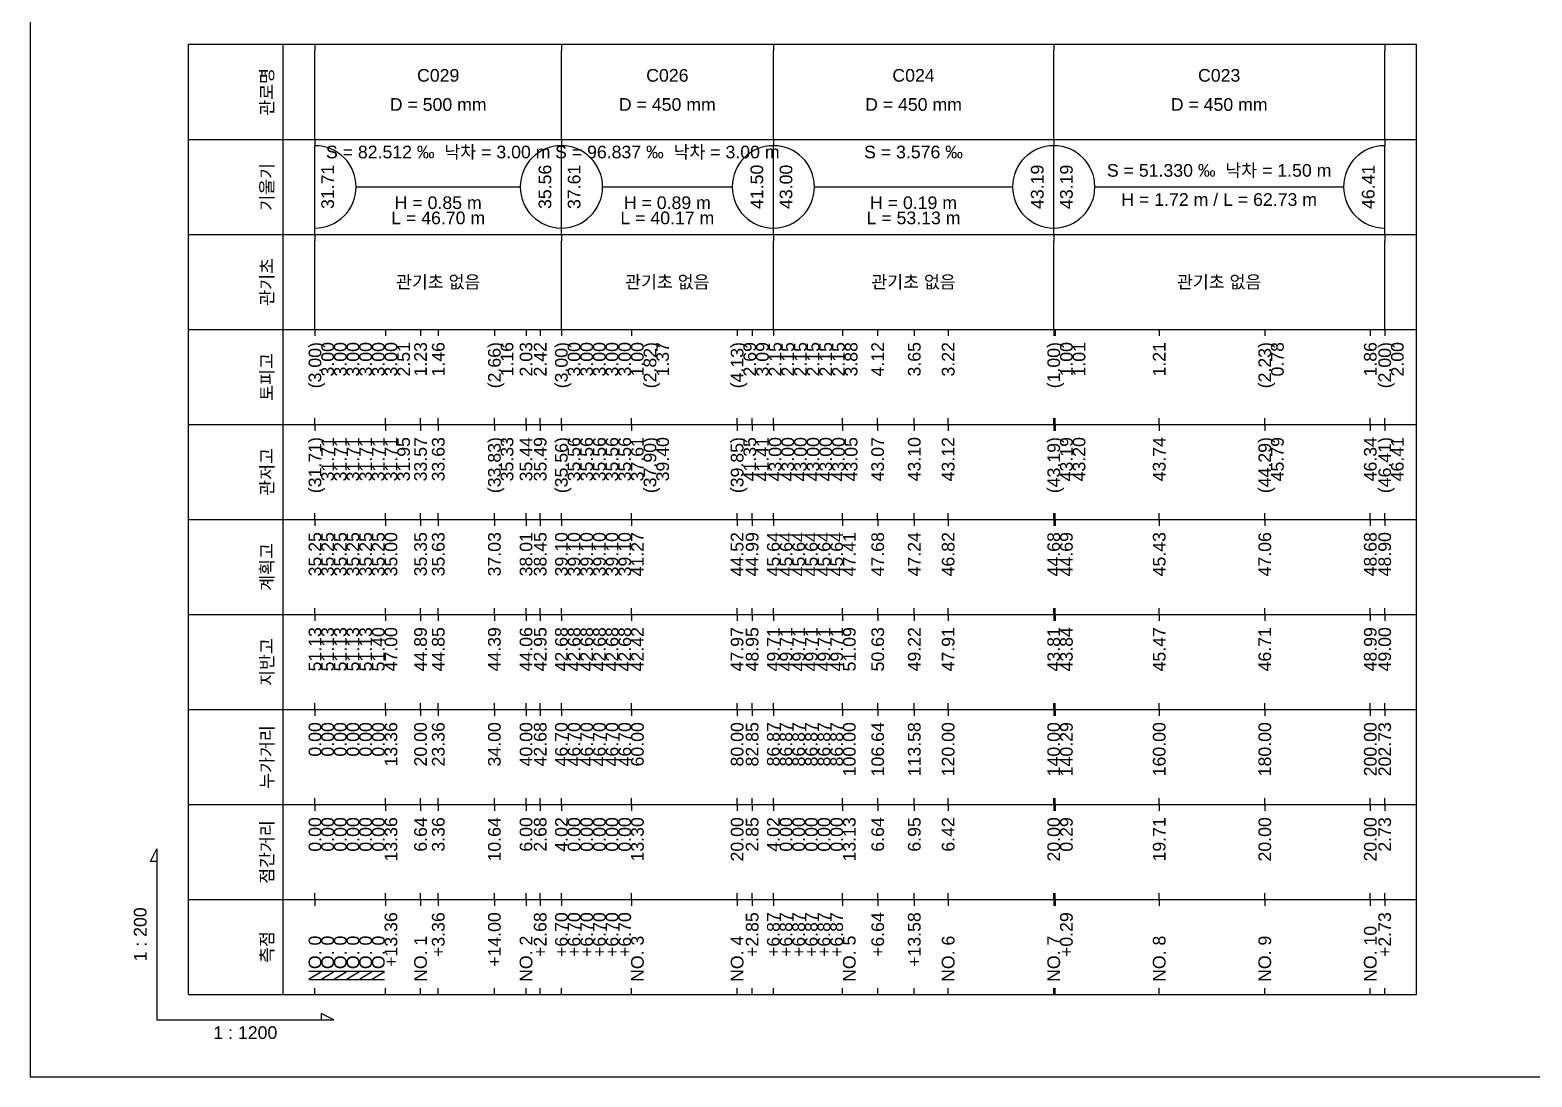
# Model space of a CAD drawing. Header units: millimetres. Extents: x -105495 to 3444, y -108190 to 2013.
# Drawn here: x 20 to 257.2, y -19964 to -19798.7 of the extents above; entities that cross this region are included whole.
import ezdxf
from ezdxf.enums import TextEntityAlignment as Align

# ---------------------------------------------------------------- set-up
doc = ezdxf.new("R2010")
doc.units = ezdxf.units.MM
for name, color, linetype in [('KZ_종단_도각', 7, 'Continuous'), ('KZ_종단_테이블문자', 7, 'Continuous'), ('KZ_종단_테이블선', 7, 'Continuous')]:
    doc.layers.add(name, color=color, linetype=linetype)
doc.styles.get("Standard").update_dxf_attribs({"font": 'arial.ttf'})

msp = doc.modelspace()

# ---------------------------------------------------------------- linework, layer by layer
at = {"layer": 'KZ_종단_도각'}
msp.add_lwpolyline([(20, -19964), (861, -19964), (861, -19370), (20, -19370)], close=True, dxfattribs=at)
at = {"layer": 'KZ_종단_테이블문자'}
for p, q in [((65, -19801), (65, -19802)), ((103.92, -19801), (103.92, -19802)), ((103.92, -19801), (103.92, -19802)), ((137.39, -19801), (137.39, -19802)), ((137.39, -19801), (137.39, -19802)), ((181.67, -19801), (181.67, -19802)), ((181.67, -19801), (181.67, -19802)), ((233.94, -19801), (233.94, -19802)), ((65, -19815), (65, -19802)), ((103.92, -19815), (103.92, -19802)), ((103.92, -19815), (103.92, -19802)), ((137.39, -19815), (137.39, -19802)), ((137.39, -19815), (137.39, -19802)), ((181.67, -19815), (181.67, -19802)), ((181.67, -19815), (181.67, -19802)), ((233.94, -19815), (233.94, -19802)), ((65, -19816), (65, -19815)), ((103.92, -19816), (103.92, -19815)), ((103.92, -19816), (103.92, -19815)), ((137.39, -19816), (137.39, -19815)), ((137.39, -19816), (137.39, -19815)), ((181.67, -19816), (181.67, -19815)), ((181.67, -19816), (181.67, -19815)), ((233.94, -19816), (233.94, -19815)), ((65, -19816), (65, -19817)), ((65, -19830), (65, -19817)), ((103.92, -19816), (103.92, -19817)), ((103.92, -19816), (103.92, -19817)), ((103.92, -19830), (103.92, -19817)), ((103.92, -19830), (103.92, -19817)), ((137.39, -19816), (137.39, -19817)), ((137.39, -19816), (137.39, -19817)), ((137.39, -19830), (137.39, -19817)), ((137.39, -19830), (137.39, -19817)), ((181.67, -19816), (181.67, -19817)), ((181.67, -19816), (181.67, -19817)), ((181.67, -19830), (181.67, -19817)), ((181.67, -19830), (181.67, -19817)), ((233.94, -19816), (233.94, -19817)), ((233.94, -19830), (233.94, -19817)), ((71.42, -19823.5), (97.5, -19823.5)), ((110.33, -19823.5), (130.97, -19823.5)), ((143.81, -19823.5), (175.25, -19823.5)), ((188.08, -19823.5), (227.52, -19823.5)), ((65, -19831), (65, -19830)), ((65, -19831), (65, -19832)), ((65, -19845), (65, -19832)), ((103.92, -19831), (103.92, -19830)), ((103.92, -19831), (103.92, -19830)), ((103.92, -19831), (103.92, -19832)), ((103.92, -19831), (103.92, -19832)), ((103.92, -19845), (103.92, -19832)), ((103.92, -19845), (103.92, -19832)), ((137.39, -19831), (137.39, -19830)), ((137.39, -19831), (137.39, -19830)), ((137.39, -19831), (137.39, -19832)), ((137.39, -19831), (137.39, -19832)), ((137.39, -19845), (137.39, -19832)), ((137.39, -19845), (137.39, -19832)), ((181.67, -19831), (181.67, -19830)), ((181.67, -19831), (181.67, -19830)), ((181.67, -19831), (181.67, -19832)), ((181.67, -19831), (181.67, -19832)), ((181.67, -19845), (181.67, -19832)), ((181.67, -19845), (181.67, -19832)), ((233.94, -19831), (233.94, -19830)), ((233.94, -19831), (233.94, -19832)), ((233.94, -19845), (233.94, -19832)), ((65, -19846), (65, -19845)), ((103.92, -19846), (103.92, -19845)), ((103.92, -19846), (103.92, -19845)), ((137.39, -19846), (137.39, -19845)), ((137.39, -19846), (137.39, -19845)), ((181.67, -19846), (181.67, -19845)), ((181.67, -19846), (181.67, -19845)), ((233.94, -19846), (233.94, -19845))]:
    msp.add_line(p, q, dxfattribs=at)
for centre, start, end in [((65, -19823.5), 270, 90), ((103.92, -19823.5), 90, 270), ((103.92, -19823.5), 270, 90), ((137.39, -19823.5), 90, 270), ((137.39, -19823.5), 270, 90), ((181.67, -19823.5), 90, 270), ((181.67, -19823.5), 270, 90), ((233.94, -19823.5), 90, 270)]:
    msp.add_arc(centre, 6.5, start, end, dxfattribs=at)
at = {"layer": 'KZ_종단_테이블선'}
for p, q in [((45, -19816), (45, -19801)), ((45, -19801), (238.94, -19801)), ((60, -19816), (60, -19801)), ((238.94, -19816), (238.94, -19801)), ((45, -19831), (45, -19816)), ((45, -19816), (238.94, -19816)), ((60, -19831), (60, -19816)), ((238.94, -19831), (238.94, -19816)), ((45, -19846), (45, -19831)), ((45, -19831), (238.94, -19831)), ((60, -19846), (60, -19831)), ((238.94, -19846), (238.94, -19831)), ((45, -19861), (45, -19846)), ((45, -19846), (238.94, -19846)), ((60, -19861), (60, -19846)), ((65, -19846), (65, -19847)), ((65, -19846), (65, -19847)), ((65, -19846), (65, -19847)), ((65, -19846), (65, -19847)), ((65, -19846), (65, -19847)), ((65, -19846), (65, -19847)), ((76.13, -19846), (76.13, -19847)), ((81.67, -19846), (81.67, -19847)), ((84.47, -19846), (84.47, -19847)), ((93.33, -19846), (93.33, -19847)), ((98.33, -19846), (98.33, -19847)), ((100.57, -19846), (100.57, -19847)), ((103.91, -19846), (103.91, -19847)), ((103.91, -19846), (103.91, -19847)), ((103.91, -19846), (103.91, -19847)), ((103.91, -19846), (103.91, -19847)), ((103.91, -19846), (103.91, -19847)), ((103.92, -19846), (103.92, -19847)), ((115, -19846), (115, -19847)), ((131.67, -19846), (131.67, -19847)), ((134.04, -19846), (134.04, -19847)), ((137.39, -19846), (137.39, -19847)), ((137.39, -19846), (137.39, -19847)), ((137.39, -19846), (137.39, -19847)), ((137.39, -19846), (137.39, -19847)), ((137.39, -19846), (137.39, -19847)), ((137.39, -19846), (137.39, -19847)), ((148.33, -19846), (148.33, -19847)), ((153.86, -19846), (153.86, -19847)), ((159.65, -19846), (159.65, -19847)), ((165, -19846), (165, -19847)), ((181.67, -19846), (181.67, -19847)), ((181.9, -19846), (181.9, -19847)), ((198.33, -19846), (198.33, -19847)), ((215, -19846), (215, -19847)), ((231.67, -19846), (231.67, -19847)), ((233.94, -19846), (233.94, -19847)), ((238.94, -19861), (238.94, -19846)), ((65, -19861), (65, -19860)), ((65, -19861), (65, -19860)), ((65, -19861), (65, -19860)), ((65, -19861), (65, -19860)), ((65, -19861), (65, -19860)), ((65, -19861), (65, -19860)), ((76.13, -19861), (76.13, -19860)), ((81.67, -19861), (81.67, -19860)), ((84.47, -19861), (84.47, -19860)), ((93.33, -19861), (93.33, -19860)), ((98.33, -19861), (98.33, -19860)), ((100.57, -19861), (100.57, -19860)), ((103.91, -19861), (103.91, -19860)), ((103.91, -19861), (103.91, -19860)), ((103.91, -19861), (103.91, -19860)), ((103.91, -19861), (103.91, -19860)), ((103.91, -19861), (103.91, -19860)), ((103.92, -19861), (103.92, -19860)), ((115, -19861), (115, -19860)), ((131.67, -19861), (131.67, -19860)), ((134.04, -19861), (134.04, -19860)), ((137.39, -19861), (137.39, -19860)), ((137.39, -19861), (137.39, -19860)), ((137.39, -19861), (137.39, -19860)), ((137.39, -19861), (137.39, -19860)), ((137.39, -19861), (137.39, -19860)), ((137.39, -19861), (137.39, -19860)), ((148.33, -19861), (148.33, -19860)), ((153.86, -19861), (153.86, -19860)), ((159.65, -19861), (159.65, -19860)), ((165, -19861), (165, -19860)), ((181.67, -19861), (181.67, -19860)), ((181.9, -19861), (181.9, -19860)), ((198.33, -19861), (198.33, -19860)), ((215, -19861), (215, -19860)), ((231.67, -19861), (231.67, -19860)), ((233.94, -19861), (233.94, -19860)), ((45, -19876), (45, -19861)), ((45, -19861), (238.94, -19861)), ((60, -19876), (60, -19861)), ((65, -19861), (65, -19862)), ((65, -19861), (65, -19862)), ((65, -19861), (65, -19862)), ((65, -19861), (65, -19862)), ((65, -19861), (65, -19862)), ((65, -19861), (65, -19862)), ((76.13, -19861), (76.13, -19862)), ((81.67, -19861), (81.67, -19862)), ((84.47, -19861), (84.47, -19862)), ((93.33, -19861), (93.33, -19862)), ((98.33, -19861), (98.33, -19862)), ((100.57, -19861), (100.57, -19862)), ((103.91, -19861), (103.91, -19862)), ((103.91, -19861), (103.91, -19862)), ((103.91, -19861), (103.91, -19862)), ((103.91, -19861), (103.91, -19862)), ((103.91, -19861), (103.91, -19862)), ((103.92, -19861), (103.92, -19862)), ((115, -19861), (115, -19862)), ((131.67, -19861), (131.67, -19862)), ((134.04, -19861), (134.04, -19862)), ((137.39, -19861), (137.39, -19862)), ((137.39, -19861), (137.39, -19862)), ((137.39, -19861), (137.39, -19862)), ((137.39, -19861), (137.39, -19862)), ((137.39, -19861), (137.39, -19862)), ((137.39, -19861), (137.39, -19862)), ((148.33, -19861), (148.33, -19862)), ((153.86, -19861), (153.86, -19862)), ((159.65, -19861), (159.65, -19862)), ((165, -19861), (165, -19862)), ((181.67, -19861), (181.67, -19862)), ((181.9, -19861), (181.9, -19862)), ((198.33, -19861), (198.33, -19862)), ((215, -19861), (215, -19862)), ((231.67, -19861), (231.67, -19862)), ((233.94, -19861), (233.94, -19862)), ((238.94, -19876), (238.94, -19861)), ((65, -19876), (65, -19875)), ((65, -19876), (65, -19875)), ((65, -19876), (65, -19875)), ((65, -19876), (65, -19875)), ((65, -19876), (65, -19875)), ((65, -19876), (65, -19875)), ((76.13, -19876), (76.13, -19875)), ((81.67, -19876), (81.67, -19875)), ((84.47, -19876), (84.47, -19875)), ((93.33, -19876), (93.33, -19875)), ((98.33, -19876), (98.33, -19875)), ((100.57, -19876), (100.57, -19875)), ((103.91, -19876), (103.91, -19875)), ((103.91, -19876), (103.91, -19875)), ((103.91, -19876), (103.91, -19875)), ((103.91, -19876), (103.91, -19875)), ((103.91, -19876), (103.91, -19875)), ((103.92, -19876), (103.92, -19875)), ((115, -19876), (115, -19875)), ((131.67, -19876), (131.67, -19875)), ((134.04, -19876), (134.04, -19875)), ((137.39, -19876), (137.39, -19875)), ((137.39, -19876), (137.39, -19875)), ((137.39, -19876), (137.39, -19875)), ((137.39, -19876), (137.39, -19875)), ((137.39, -19876), (137.39, -19875)), ((137.39, -19876), (137.39, -19875)), ((148.33, -19876), (148.33, -19875)), ((153.86, -19876), (153.86, -19875)), ((159.65, -19876), (159.65, -19875)), ((165, -19876), (165, -19875)), ((181.67, -19876), (181.67, -19875)), ((181.9, -19876), (181.9, -19875)), ((198.33, -19876), (198.33, -19875)), ((215, -19876), (215, -19875)), ((231.67, -19876), (231.67, -19875)), ((233.94, -19876), (233.94, -19875)), ((45, -19891), (45, -19876)), ((45, -19876), (238.94, -19876)), ((60, -19891), (60, -19876)), ((65, -19876), (65, -19877)), ((65, -19876), (65, -19877)), ((65, -19876), (65, -19877)), ((65, -19876), (65, -19877)), ((65, -19876), (65, -19877)), ((65, -19876), (65, -19877)), ((76.13, -19876), (76.13, -19877)), ((81.67, -19876), (81.67, -19877)), ((84.47, -19876), (84.47, -19877)), ((93.33, -19876), (93.33, -19877)), ((98.33, -19876), (98.33, -19877)), ((100.57, -19876), (100.57, -19877)), ((103.92, -19876), (103.92, -19877)), ((103.92, -19876), (103.92, -19877)), ((103.92, -19876), (103.92, -19877)), ((103.92, -19876), (103.92, -19877)), ((103.92, -19876), (103.92, -19877)), ((103.92, -19876), (103.92, -19877)), ((115, -19876), (115, -19877)), ((131.67, -19876), (131.67, -19877)), ((134.04, -19876), (134.04, -19877)), ((137.39, -19876), (137.39, -19877)), ((137.39, -19876), (137.39, -19877)), ((137.39, -19876), (137.39, -19877)), ((137.39, -19876), (137.39, -19877)), ((137.39, -19876), (137.39, -19877)), ((137.39, -19876), (137.39, -19877)), ((148.33, -19876), (148.33, -19877)), ((153.87, -19876), (153.87, -19877)), ((159.65, -19876), (159.65, -19877)), ((165, -19876), (165, -19877)), ((181.67, -19876), (181.67, -19877)), ((181.91, -19876), (181.91, -19877)), ((198.33, -19876), (198.33, -19877)), ((215, -19876), (215, -19877)), ((231.67, -19876), (231.67, -19877)), ((233.94, -19876), (233.94, -19877)), ((238.94, -19891), (238.94, -19876)), ((45, -19906), (45, -19891)), ((45, -19891), (238.94, -19891)), ((60, -19906), (60, -19891)), ((65, -19891), (65, -19890)), ((65, -19891), (65, -19890)), ((65, -19891), (65, -19890)), ((65, -19891), (65, -19890)), ((65, -19891), (65, -19890)), ((65, -19891), (65, -19890)), ((65, -19891), (65, -19892)), ((65, -19891), (65, -19892)), ((65, -19891), (65, -19892)), ((65, -19891), (65, -19892)), ((65, -19891), (65, -19892)), ((65, -19891), (65, -19892)), ((76.13, -19891), (76.13, -19890)), ((76.13, -19891), (76.13, -19892)), ((81.67, -19891), (81.67, -19890)), ((81.67, -19891), (81.67, -19892)), ((84.47, -19891), (84.47, -19890)), ((84.47, -19891), (84.47, -19892)), ((93.33, -19891), (93.33, -19890)), ((93.33, -19891), (93.33, -19892)), ((98.33, -19891), (98.33, -19890)), ((98.33, -19891), (98.33, -19892)), ((100.57, -19891), (100.57, -19890)), ((100.57, -19891), (100.57, -19892)), ((103.92, -19891), (103.92, -19890)), ((103.92, -19891), (103.92, -19890)), ((103.92, -19891), (103.92, -19890)), ((103.92, -19891), (103.92, -19890)), ((103.92, -19891), (103.92, -19890)), ((103.92, -19891), (103.92, -19890)), ((103.92, -19891), (103.92, -19892)), ((103.92, -19891), (103.92, -19892)), ((103.92, -19891), (103.92, -19892)), ((103.92, -19891), (103.92, -19892)), ((103.92, -19891), (103.92, -19892)), ((103.92, -19891), (103.92, -19892)), ((115, -19891), (115, -19890)), ((115, -19891), (115, -19892)), ((131.67, -19891), (131.67, -19890)), ((131.67, -19891), (131.67, -19892)), ((134.04, -19891), (134.04, -19890)), ((134.04, -19891), (134.04, -19892)), ((137.39, -19891), (137.39, -19890)), ((137.39, -19891), (137.39, -19890)), ((137.39, -19891), (137.39, -19890)), ((137.39, -19891), (137.39, -19890)), ((137.39, -19891), (137.39, -19890)), ((137.39, -19891), (137.39, -19890)), ((137.39, -19891), (137.39, -19892)), ((137.39, -19891), (137.39, -19892)), ((137.39, -19891), (137.39, -19892)), ((137.39, -19891), (137.39, -19892)), ((137.39, -19891), (137.39, -19892)), ((137.39, -19891), (137.39, -19892)), ((148.33, -19891), (148.33, -19890)), ((148.33, -19891), (148.33, -19892)), ((153.87, -19891), (153.87, -19890)), ((153.87, -19891), (153.87, -19892)), ((159.65, -19891), (159.65, -19890)), ((159.65, -19891), (159.65, -19892)), ((165, -19891), (165, -19890)), ((165, -19891), (165, -19892)), ((181.67, -19891), (181.67, -19890)), ((181.67, -19891), (181.67, -19892)), ((181.91, -19891), (181.91, -19890)), ((181.91, -19891), (181.91, -19892)), ((198.33, -19891), (198.33, -19890)), ((198.33, -19891), (198.33, -19892)), ((215, -19891), (215, -19890)), ((215, -19891), (215, -19892)), ((231.67, -19891), (231.67, -19890)), ((231.67, -19891), (231.67, -19892)), ((233.94, -19891), (233.94, -19890)), ((233.94, -19891), (233.94, -19892)), ((238.94, -19906), (238.94, -19891)), ((65, -19906), (65, -19905)), ((65, -19906), (65, -19905)), ((65, -19906), (65, -19905)), ((65, -19906), (65, -19905)), ((65, -19906), (65, -19905)), ((65, -19906), (65, -19905)), ((76.13, -19906), (76.13, -19905)), ((81.67, -19906), (81.67, -19905)), ((84.47, -19906), (84.47, -19905)), ((93.33, -19906), (93.33, -19905)), ((98.33, -19906), (98.33, -19905)), ((100.57, -19906), (100.57, -19905)), ((103.92, -19906), (103.92, -19905)), ((103.92, -19906), (103.92, -19905)), ((103.92, -19906), (103.92, -19905)), ((103.92, -19906), (103.92, -19905)), ((103.92, -19906), (103.92, -19905)), ((103.92, -19906), (103.92, -19905)), ((115, -19906), (115, -19905)), ((131.67, -19906), (131.67, -19905)), ((134.04, -19906), (134.04, -19905)), ((137.39, -19906), (137.39, -19905)), ((137.39, -19906), (137.39, -19905)), ((137.39, -19906), (137.39, -19905)), ((137.39, -19906), (137.39, -19905)), ((137.39, -19906), (137.39, -19905)), ((137.39, -19906), (137.39, -19905)), ((148.33, -19906), (148.33, -19905)), ((153.87, -19906), (153.87, -19905)), ((159.65, -19906), (159.65, -19905)), ((165, -19906), (165, -19905)), ((181.67, -19906), (181.67, -19905)), ((181.91, -19906), (181.91, -19905)), ((198.33, -19906), (198.33, -19905)), ((215, -19906), (215, -19905)), ((231.67, -19906), (231.67, -19905)), ((233.94, -19906), (233.94, -19905)), ((45, -19921), (45, -19906)), ((45, -19906), (238.94, -19906)), ((60, -19921), (60, -19906)), ((65, -19906), (65, -19907)), ((65, -19906), (65, -19907)), ((65, -19906), (65, -19907)), ((65, -19906), (65, -19907)), ((65, -19906), (65, -19907)), ((65, -19906), (65, -19907)), ((76.13, -19906), (76.13, -19907)), ((81.67, -19906), (81.67, -19907)), ((84.47, -19906), (84.47, -19907)), ((93.33, -19906), (93.33, -19907)), ((98.33, -19906), (98.33, -19907)), ((100.57, -19906), (100.57, -19907)), ((103.92, -19906), (103.92, -19907)), ((103.92, -19906), (103.92, -19907)), ((103.92, -19906), (103.92, -19907)), ((103.92, -19906), (103.92, -19907)), ((103.92, -19906), (103.92, -19907)), ((103.92, -19906), (103.92, -19907)), ((115, -19906), (115, -19907)), ((131.67, -19906), (131.67, -19907)), ((134.04, -19906), (134.04, -19907)), ((137.39, -19906), (137.39, -19907)), ((137.39, -19906), (137.39, -19907)), ((137.39, -19906), (137.39, -19907)), ((137.39, -19906), (137.39, -19907)), ((137.39, -19906), (137.39, -19907)), ((137.39, -19906), (137.39, -19907)), ((148.33, -19906), (148.33, -19907)), ((153.87, -19906), (153.87, -19907)), ((159.65, -19906), (159.65, -19907)), ((165, -19906), (165, -19907)), ((181.67, -19906), (181.67, -19907)), ((181.91, -19906), (181.91, -19907)), ((198.33, -19906), (198.33, -19907)), ((215, -19906), (215, -19907)), ((231.67, -19906), (231.67, -19907)), ((233.94, -19906), (233.94, -19907)), ((238.94, -19921), (238.94, -19906)), ((65, -19921), (65, -19920)), ((65, -19921), (65, -19920)), ((65, -19921), (65, -19920)), ((65, -19921), (65, -19920)), ((65, -19921), (65, -19920)), ((65, -19921), (65, -19920)), ((76.13, -19921), (76.13, -19920)), ((81.67, -19921), (81.67, -19920)), ((84.47, -19921), (84.47, -19920)), ((93.33, -19921), (93.33, -19920)), ((98.33, -19921), (98.33, -19920)), ((100.57, -19921), (100.57, -19920)), ((103.92, -19921), (103.92, -19920)), ((103.92, -19921), (103.92, -19920)), ((103.92, -19921), (103.92, -19920)), ((103.92, -19921), (103.92, -19920)), ((103.92, -19921), (103.92, -19920)), ((103.92, -19921), (103.92, -19920)), ((115, -19921), (115, -19920)), ((131.67, -19921), (131.67, -19920)), ((134.04, -19921), (134.04, -19920)), ((137.39, -19921), (137.39, -19920)), ((137.39, -19921), (137.39, -19920)), ((137.39, -19921), (137.39, -19920)), ((137.39, -19921), (137.39, -19920)), ((137.39, -19921), (137.39, -19920)), ((137.39, -19921), (137.39, -19920)), ((148.33, -19921), (148.33, -19920)), ((153.87, -19921), (153.87, -19920)), ((159.65, -19921), (159.65, -19920)), ((165, -19921), (165, -19920)), ((181.67, -19921), (181.67, -19920)), ((181.91, -19921), (181.91, -19920)), ((198.33, -19921), (198.33, -19920)), ((215, -19921), (215, -19920)), ((231.67, -19921), (231.67, -19920)), ((233.94, -19921), (233.94, -19920)), ((45, -19936), (45, -19921)), ((45, -19921), (238.94, -19921)), ((60, -19936), (60, -19921)), ((65, -19921), (65, -19922)), ((65, -19921), (65, -19922)), ((65, -19921), (65, -19922)), ((65, -19921), (65, -19922)), ((65, -19921), (65, -19922)), ((65, -19921), (65, -19922)), ((76.13, -19921), (76.13, -19922)), ((81.67, -19921), (81.67, -19922)), ((84.47, -19921), (84.47, -19922)), ((93.33, -19921), (93.33, -19922)), ((98.33, -19921), (98.33, -19922)), ((100.57, -19921), (100.57, -19922)), ((103.92, -19921), (103.92, -19922)), ((103.92, -19921), (103.92, -19922)), ((103.92, -19921), (103.92, -19922)), ((103.92, -19921), (103.92, -19922)), ((103.92, -19921), (103.92, -19922)), ((103.92, -19921), (103.92, -19922)), ((115, -19921), (115, -19922)), ((131.67, -19921), (131.67, -19922)), ((134.04, -19921), (134.04, -19922)), ((137.39, -19921), (137.39, -19922)), ((137.39, -19921), (137.39, -19922)), ((137.39, -19921), (137.39, -19922)), ((137.39, -19921), (137.39, -19922)), ((137.39, -19921), (137.39, -19922)), ((137.39, -19921), (137.39, -19922)), ((148.33, -19921), (148.33, -19922)), ((153.87, -19921), (153.87, -19922)), ((159.65, -19921), (159.65, -19922)), ((165, -19921), (165, -19922)), ((181.67, -19921), (181.67, -19922)), ((181.91, -19921), (181.91, -19922)), ((198.33, -19921), (198.33, -19922)), ((215, -19921), (215, -19922)), ((231.67, -19921), (231.67, -19922)), ((233.94, -19921), (233.94, -19922)), ((238.94, -19936), (238.94, -19921)), ((45, -19951), (45, -19936)), ((45, -19936), (238.94, -19936)), ((60, -19951), (60, -19936)), ((65, -19936), (65, -19935)), ((65, -19936), (65, -19935)), ((65, -19936), (65, -19935)), ((65, -19936), (65, -19935)), ((65, -19936), (65, -19935)), ((65, -19936), (65, -19935)), ((65, -19936), (65, -19937)), ((65, -19936), (65, -19937)), ((65, -19936), (65, -19937)), ((65, -19936), (65, -19937)), ((65, -19936), (65, -19937)), ((65, -19936), (65, -19937)), ((76.13, -19936), (76.13, -19935)), ((76.13, -19936), (76.13, -19937)), ((81.67, -19936), (81.67, -19935)), ((81.67, -19936), (81.67, -19937)), ((84.47, -19936), (84.47, -19935)), ((84.47, -19936), (84.47, -19937)), ((93.33, -19936), (93.33, -19935)), ((93.33, -19936), (93.33, -19937)), ((98.33, -19936), (98.33, -19935)), ((98.33, -19936), (98.33, -19937)), ((100.57, -19936), (100.57, -19935)), ((100.57, -19936), (100.57, -19937)), ((103.92, -19936), (103.92, -19935)), ((103.92, -19936), (103.92, -19935)), ((103.92, -19936), (103.92, -19935)), ((103.92, -19936), (103.92, -19935)), ((103.92, -19936), (103.92, -19935)), ((103.92, -19936), (103.92, -19935)), ((103.92, -19936), (103.92, -19937)), ((103.92, -19936), (103.92, -19937)), ((103.92, -19936), (103.92, -19937)), ((103.92, -19936), (103.92, -19937)), ((103.92, -19936), (103.92, -19937)), ((103.92, -19936), (103.92, -19937)), ((115, -19936), (115, -19935)), ((115, -19936), (115, -19937)), ((131.67, -19936), (131.67, -19935)), ((131.67, -19936), (131.67, -19937)), ((134.04, -19936), (134.04, -19935)), ((134.04, -19936), (134.04, -19937)), ((137.39, -19936), (137.39, -19935)), ((137.39, -19936), (137.39, -19935)), ((137.39, -19936), (137.39, -19935)), ((137.39, -19936), (137.39, -19935)), ((137.39, -19936), (137.39, -19935)), ((137.39, -19936), (137.39, -19935)), ((137.39, -19936), (137.39, -19937)), ((137.39, -19936), (137.39, -19937)), ((137.39, -19936), (137.39, -19937)), ((137.39, -19936), (137.39, -19937)), ((137.39, -19936), (137.39, -19937)), ((137.39, -19936), (137.39, -19937)), ((148.33, -19936), (148.33, -19935)), ((148.33, -19936), (148.33, -19937)), ((153.87, -19936), (153.87, -19935)), ((153.87, -19936), (153.87, -19937)), ((159.65, -19936), (159.65, -19935)), ((159.65, -19936), (159.65, -19937)), ((165, -19936), (165, -19935)), ((165, -19936), (165, -19937)), ((181.67, -19936), (181.67, -19935)), ((181.67, -19936), (181.67, -19937)), ((181.91, -19936), (181.91, -19935)), ((181.91, -19936), (181.91, -19937)), ((198.33, -19936), (198.33, -19935)), ((198.33, -19936), (198.33, -19937)), ((215, -19936), (215, -19935)), ((215, -19936), (215, -19937)), ((231.67, -19936), (231.67, -19935)), ((231.67, -19936), (231.67, -19937)), ((233.94, -19936), (233.94, -19935)), ((233.94, -19936), (233.94, -19937)), ((238.94, -19951), (238.94, -19936)), ((65, -19951), (65, -19950)), ((65, -19951), (65, -19950)), ((65, -19951), (65, -19950)), ((65, -19951), (65, -19950)), ((65, -19951), (65, -19950)), ((65, -19951), (65, -19950)), ((76.13, -19951), (76.13, -19950)), ((81.67, -19951), (81.67, -19950)), ((84.47, -19951), (84.47, -19950)), ((93.33, -19951), (93.33, -19950)), ((98.33, -19951), (98.33, -19950)), ((100.57, -19951), (100.57, -19950)), ((103.92, -19951), (103.92, -19950)), ((103.92, -19951), (103.92, -19950)), ((103.92, -19951), (103.92, -19950)), ((103.92, -19951), (103.92, -19950)), ((103.92, -19951), (103.92, -19950)), ((103.92, -19951), (103.92, -19950)), ((115, -19951), (115, -19950)), ((131.67, -19951), (131.67, -19950)), ((134.04, -19951), (134.04, -19950)), ((137.39, -19951), (137.39, -19950)), ((137.39, -19951), (137.39, -19950)), ((137.39, -19951), (137.39, -19950)), ((137.39, -19951), (137.39, -19950)), ((137.39, -19951), (137.39, -19950)), ((137.39, -19951), (137.39, -19950)), ((148.33, -19951), (148.33, -19950)), ((153.87, -19951), (153.87, -19950)), ((159.65, -19951), (159.65, -19950)), ((165, -19951), (165, -19950)), ((181.67, -19951), (181.67, -19950)), ((181.91, -19951), (181.91, -19950)), ((198.33, -19951), (198.33, -19950)), ((215, -19951), (215, -19950)), ((231.67, -19951), (231.67, -19950)), ((233.94, -19951), (233.94, -19950)), ((45, -19951), (238.94, -19951))]:
    msp.add_line(p, q, dxfattribs=at)
msp.add_lwpolyline([(40, -19930), (39, -19930), (40, -19928), (40, -19955), (68, -19955), (66, -19954), (66, -19955)], dxfattribs=at)

# ---------------------------------------------------------------- texts
at = {"layer": 'KZ_종단_테이블문자'}
for s, p in [('C029', (84.46, -19807.5)), ('C026', (120.65, -19807.5)), ('C024', (159.53, -19807.5)), ('C023', (207.8, -19807.5)), ('S = 51.330 ‰  낙차 = 1.50 m', (207.8, -19822.5)), ('H = 0.85 m', (84.46, -19827.6)), ('H = 0.89 m', (120.65, -19827.6)), ('H = 0.19 m', (159.53, -19827.6)), ('L = 46.70 m', (84.46, -19830)), ('L = 40.17 m', (120.65, -19830)), ('L = 53.13 m', (159.53, -19830))]:
    msp.add_text(s, height=2, dxfattribs=at).set_placement(p, align=Align.BOTTOM_CENTER)
for s, p in [('D = 500 mm', (84.46, -19809.5)), ('D = 450 mm', (120.65, -19809.5)), ('D = 450 mm', (159.53, -19809.5)), ('D = 450 mm', (207.8, -19809.5)), ('S = 82.512 ‰  낙차 = 3.00 m', (84.46, -19817)), ('S = 96.837 ‰  낙차 = 3.00 m', (120.65, -19817)), ('S = 3.576 ‰', (159.53, -19817)), ('H = 1.72 m / L = 62.73 m', (207.8, -19824.5))]:
    msp.add_text(s, height=2, dxfattribs=at).set_placement(p, align=Align.TOP_CENTER)
for s, p in [('31.71', (66, -19823.5)), ('37.61', (104.92, -19823.5)), ('43.00', (138.39, -19823.5)), ('43.19', (182.67, -19823.5))]:
    msp.add_text(s, height=2, rotation=90, dxfattribs=at).set_placement(p, align=Align.TOP_CENTER)
for s, p in [('35.56', (102.92, -19823.5)), ('41.50', (136.39, -19823.5)), ('43.19', (180.67, -19823.5)), ('46.41', (232.94, -19823.5))]:
    msp.add_text(s, height=2, rotation=90, dxfattribs=at).set_placement(p, align=Align.BOTTOM_CENTER)
for p in [(84.46, -19838.5), (120.65, -19838.5), (159.53, -19838.5), (207.8, -19838.5)]:
    msp.add_text('관기초 없음', height=2, dxfattribs=at).set_placement(p, align=Align.MIDDLE_CENTER)
for s, p in [('(3.00)', (65, -19848)), ('3.00', (67, -19848)), ('3.00', (69, -19848)), ('3.00', (71, -19848)), ('3.00', (73, -19848)), ('3.00', (75, -19848)), ('3.00', (77, -19848)), ('2.51', (79, -19848)), ('1.23', (81.67, -19848)), ('1.46', (84.47, -19848)), ('(2.66)', (93.33, -19848)), ('1.16', (95.33, -19848)), ('2.03', (98.33, -19848)), ('2.42', (100.57, -19848)), ('(3.00)', (103.91, -19848)), ('3.00', (105.91, -19848)), ('3.00', (107.91, -19848)), ('3.00', (109.91, -19848)), ('3.00', (111.91, -19848)), ('3.00', (113.91, -19848)), ('1.00', (115.91, -19848)), ('(2.82)', (117.91, -19848)), ('1.37', (119.91, -19848)), ('(4.13)', (131.67, -19848)), ('2.69', (133.67, -19848)), ('3.09', (135.67, -19848)), ('2.15', (137.67, -19848)), ('2.15', (139.67, -19848)), ('2.15', (141.67, -19848)), ('2.15', (143.67, -19848)), ('2.15', (145.67, -19848)), ('2.15', (147.67, -19848)), ('3.88', (149.67, -19848)), ('4.12', (153.86, -19848)), ('3.65', (159.65, -19848)), ('3.22', (165, -19848)), ('(1.00)', (181.67, -19848)), ('1.00', (183.67, -19848)), ('1.01', (185.67, -19848)), ('1.21', (198.33, -19848)), ('(2.23)', (215, -19848)), ('0.78', (217, -19848)), ('1.86', (231.67, -19848)), ('(2.00)', (233.94, -19848)), ('2.00', (235.94, -19848)), ('(31.71)', (65, -19863)), ('31.71', (67, -19863)), ('31.71', (69, -19863)), ('31.71', (71, -19863)), ('31.71', (73, -19863)), ('31.71', (75, -19863)), ('31.71', (77, -19863)), ('31.95', (79, -19863)), ('33.57', (81.67, -19863)), ('33.63', (84.47, -19863)), ('(33.83)', (93.33, -19863)), ('35.33', (95.33, -19863)), ('35.44', (98.33, -19863)), ('35.49', (100.57, -19863)), ('(35.56)', (103.91, -19863)), ('35.56', (105.91, -19863)), ('35.56', (107.91, -19863)), ('35.56', (109.91, -19863)), ('35.56', (111.91, -19863)), ('35.56', (113.91, -19863)), ('37.61', (115.91, -19863)), ('(37.90)', (117.91, -19863)), ('39.40', (119.91, -19863)), ('(39.85)', (131.67, -19863)), ('41.35', (133.67, -19863)), ('41.41', (135.67, -19863)), ('43.00', (137.67, -19863)), ('43.00', (139.67, -19863)), ('43.00', (141.67, -19863)), ('43.00', (143.67, -19863)), ('43.00', (145.67, -19863)), ('43.00', (147.67, -19863)), ('43.05', (149.67, -19863)), ('43.07', (153.86, -19863)), ('43.10', (159.65, -19863)), ('43.12', (165, -19863)), ('(43.19)', (181.67, -19863)), ('43.19', (183.67, -19863)), ('43.20', (185.67, -19863)), ('43.74', (198.33, -19863)), ('(44.29)', (215, -19863)), ('45.79', (217, -19863)), ('46.34', (231.67, -19863)), ('(46.41)', (233.94, -19863)), ('46.41', (235.94, -19863)), ('35.25', (65, -19878)), ('35.25', (67, -19878)), ('35.25', (69, -19878)), ('35.25', (71, -19878)), ('35.25', (73, -19878)), ('35.25', (75, -19878)), ('35.00', (77, -19878)), ('35.35', (81.67, -19878)), ('35.63', (84.47, -19878)), ('37.03', (93.33, -19878)), ('38.01', (98.33, -19878)), ('38.45', (100.57, -19878)), ('39.10', (103.92, -19878)), ('39.10', (105.92, -19878)), ('39.10', (107.92, -19878)), ('39.10', (109.92, -19878)), ('39.10', (111.92, -19878)), ('39.10', (113.92, -19878)), ('41.27', (115.92, -19878)), ('44.52', (131.67, -19878)), ('44.99', (134.04, -19878)), ('45.64', (137.39, -19878)), ('45.64', (139.39, -19878)), ('45.64', (141.39, -19878)), ('45.64', (143.39, -19878)), ('45.64', (145.39, -19878)), ('45.64', (147.39, -19878)), ('47.41', (149.39, -19878)), ('47.68', (153.87, -19878)), ('47.24', (159.65, -19878)), ('46.82', (165, -19878)), ('44.68', (181.67, -19878)), ('44.69', (183.67, -19878)), ('45.43', (198.33, -19878)), ('47.06', (215, -19878)), ('48.68', (231.67, -19878)), ('48.90', (233.94, -19878)), ('51.13', (65, -19893)), ('51.13', (67, -19893)), ('51.13', (69, -19893)), ('51.13', (71, -19893)), ('51.13', (73, -19893)), ('51.40', (75, -19893)), ('47.00', (77, -19893)), ('44.89', (81.67, -19893)), ('44.85', (84.47, -19893)), ('44.39', (93.33, -19893)), ('44.06', (98.33, -19893)), ('42.95', (100.57, -19893)), ('42.68', (103.92, -19893)), ('42.68', (105.92, -19893)), ('42.68', (107.92, -19893)), ('42.68', (109.92, -19893)), ('42.68', (111.92, -19893)), ('42.68', (113.92, -19893)), ('42.42', (115.92, -19893)), ('47.97', (131.67, -19893)), ('48.95', (134.04, -19893)), ('49.71', (137.39, -19893)), ('49.71', (139.39, -19893)), ('49.71', (141.39, -19893)), ('49.71', (143.39, -19893)), ('49.71', (145.39, -19893)), ('49.71', (147.39, -19893)), ('51.09', (149.39, -19893)), ('50.63', (153.87, -19893)), ('49.22', (159.65, -19893)), ('47.91', (165, -19893)), ('43.81', (181.67, -19893)), ('43.84', (183.67, -19893)), ('45.47', (198.33, -19893)), ('46.71', (215, -19893)), ('48.99', (231.67, -19893)), ('49.00', (233.94, -19893)), ('0.00', (65, -19908)), ('0.00', (67, -19908)), ('0.00', (69, -19908)), ('0.00', (71, -19908)), ('0.00', (73, -19908)), ('0.00', (75, -19908)), ('13.36', (77, -19908)), ('20.00', (81.67, -19908)), ('23.36', (84.47, -19908)), ('34.00', (93.33, -19908)), ('40.00', (98.33, -19908)), ('42.68', (100.57, -19908)), ('46.70', (103.92, -19908)), ('46.70', (105.92, -19908)), ('46.70', (107.92, -19908)), ('46.70', (109.92, -19908)), ('46.70', (111.92, -19908)), ('46.70', (113.92, -19908)), ('60.00', (115.92, -19908)), ('80.00', (131.67, -19908)), ('82.85', (134.04, -19908)), ('86.87', (137.39, -19908)), ('86.87', (139.39, -19908)), ('86.87', (141.39, -19908)), ('86.87', (143.39, -19908)), ('86.87', (145.39, -19908)), ('86.87', (147.39, -19908)), ('100.00', (149.39, -19908)), ('106.64', (153.87, -19908)), ('113.58', (159.65, -19908)), ('120.00', (165, -19908)), ('140.00', (181.67, -19908)), ('140.29', (183.67, -19908)), ('160.00', (198.33, -19908)), ('180.00', (215, -19908)), ('200.00', (231.67, -19908)), ('202.73', (233.94, -19908)), ('0.00', (65, -19923)), ('0.00', (67, -19923)), ('0.00', (69, -19923)), ('0.00', (71, -19923)), ('0.00', (73, -19923)), ('0.00', (75, -19923)), ('13.36', (77, -19923)), ('6.64', (81.67, -19923)), ('3.36', (84.47, -19923)), ('10.64', (93.33, -19923)), ('6.00', (98.33, -19923)), ('2.68', (100.57, -19923)), ('4.02', (103.92, -19923)), ('0.00', (105.92, -19923)), ('0.00', (107.92, -19923)), ('0.00', (109.92, -19923)), ('0.00', (111.92, -19923)), ('0.00', (113.92, -19923)), ('13.30', (115.92, -19923)), ('20.00', (131.67, -19923)), ('2.85', (134.04, -19923)), ('4.02', (137.39, -19923)), ('0.00', (139.39, -19923)), ('0.00', (141.39, -19923)), ('0.00', (143.39, -19923)), ('0.00', (145.39, -19923)), ('0.00', (147.39, -19923)), ('13.13', (149.39, -19923)), ('6.64', (153.87, -19923)), ('6.95', (159.65, -19923)), ('6.42', (165, -19923)), ('20.00', (181.67, -19923)), ('0.29', (183.67, -19923)), ('19.71', (198.33, -19923)), ('20.00', (215, -19923)), ('20.00', (231.67, -19923)), ('2.73', (233.94, -19923)), ('+13.36', (77, -19938)), ('+3.36', (84.47, -19938)), ('+14.00', (93.33, -19938)), ('+2.68', (100.57, -19938)), ('+6.70', (103.92, -19938)), ('+6.70', (105.92, -19938)), ('+6.70', (107.92, -19938)), ('+6.70', (109.92, -19938)), ('+6.70', (111.92, -19938)), ('+6.70', (113.92, -19938)), ('+2.85', (134.04, -19938)), ('+6.87', (137.39, -19938)), ('+6.87', (139.39, -19938)), ('+6.87', (141.39, -19938)), ('+6.87', (143.39, -19938)), ('+6.87', (145.39, -19938)), ('+6.87', (147.39, -19938)), ('+6.64', (153.87, -19938)), ('+13.58', (159.65, -19938)), ('+0.29', (183.67, -19938)), ('+2.73', (233.94, -19938))]:
    msp.add_text(s, height=2, rotation=90, dxfattribs=at).set_placement(p, align=Align.MIDDLE_RIGHT)
for s, p in [('NO. 10', (231.67, -19949)), ('NO. 0', (65, -19949)), ('NO. 0', (67, -19949)), ('NO. 0', (69, -19949)), ('NO. 0', (71, -19949)), ('NO. 0', (73, -19949)), ('NO. 0', (75, -19949)), ('NO. 1', (81.67, -19949)), ('NO. 2', (98.33, -19949)), ('NO. 3', (115.92, -19949)), ('NO. 4', (131.67, -19949)), ('NO. 5', (149.39, -19949)), ('NO. 6', (165, -19949)), ('NO. 7', (181.67, -19949)), ('NO. 8', (198.33, -19949)), ('NO. 9', (215, -19949))]:
    msp.add_text(s, height=2, rotation=90, dxfattribs=at).set_placement(p, align=Align.MIDDLE_LEFT)
at = {"layer": 'KZ_종단_테이블선'}
for s, p in [('관로명', (59, -19808.5)), ('기울기', (59, -19823.5)), ('관기초', (59, -19838.5)), ('토피고', (59, -19853.5)), ('관저고', (59, -19868.5)), ('계획고', (59, -19883.5)), ('지반고', (59, -19898.5)), ('누가거리', (59, -19913.5)), ('점간거리', (59, -19928.5)), ('1 : 200', (39, -19941.5)), ('측점', (59, -19943.5))]:
    msp.add_text(s, height=2, rotation=90, dxfattribs=at).set_placement(p, align=Align.BOTTOM_CENTER)
msp.add_text('1 : 1200', height=2, dxfattribs=at).set_placement((54, -19956), align=Align.TOP_CENTER)

doc.saveas('drawing.dxf')
